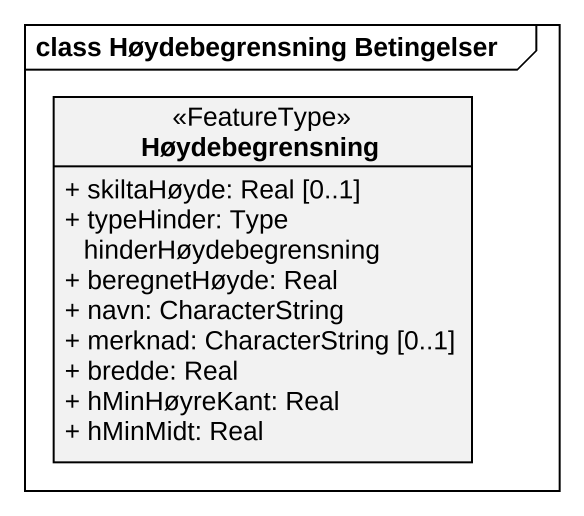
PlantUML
@startuml
mainframe class Høydebegrensning Betingelser
hide circle
hide empty members
skinparam classAttributeIconSize 0
class Høydebegrensning <<FeatureType>> {
  + skiltaHøyde: Real [0..1]
  + typeHinder: Type hinderHøydebegrensning
  + beregnetHøyde: Real
  + navn: CharacterString
  + merknad: CharacterString [0..1]
  + bredde: Real
  + hMinHøyreKant: Real
  + hMinMidt: Real
}
@enduml
